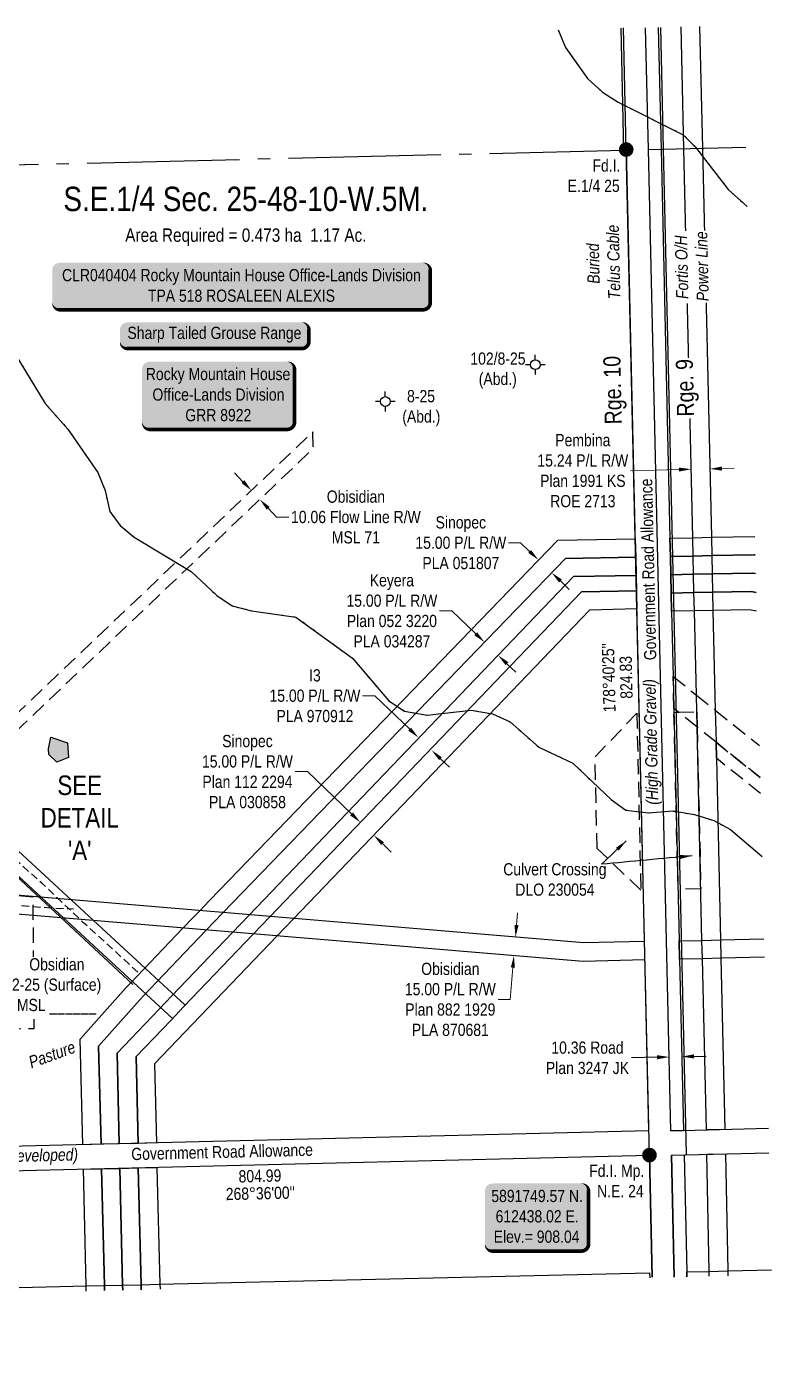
# Model space of a CAD drawing. Extents: x 610688 to 615994, y 5890806 to 5894497.
# Drawn here: x 611927 to 612538, y 5891593 to 5892675 of the extents above; entities that cross this region are included whole.
import ezdxf
from ezdxf.enums import TextEntityAlignment as Align

# ---------------------------------------------------------------- set-up
doc = ezdxf.new("R2010")
doc.units = 0
doc.header["$LTSCALE"] = 5
doc.header["$PDSIZE"] = 0.5
for name, pattern in [('DASHDOT2', [12.7, 6.35, -3.175, 0, -3.175]), ('foc-ACCESSROAD', [3.75, 2.5, -1.25]), ('foc-FLOWLINE', [3.75, 2.5, -1.25]), ('foc-QUARTERLINE', [33, 25, -3, 2, -3]), ('foc-WHEELTRACKS', [2, 0.4, -1.6]), ('UG_PIPE', [1.875, 1.25, -0.625])]:
    doc.linetypes.add(name, pattern=pattern)
doc.layers.get('Defpoints').update_dxf_attribs({"color": 9})
for name, color, linetype in [('AS-FENCE', 48, 'foc-FENCE'), ('AS-OWNER', 7, 'Continuous'), ('AS-PIPE-UG', 44, 'UG_PIPE'), ('AS-POWER', 104, 'foc-POWER'), ('AS-POWER-T', 104, 'Continuous'), ('AS-SURFACE IMPACT', 7, 'Continuous'), ('AS-TELEPHONE', 224, 'foc-TEL'), ('AS-TELEPHONE-T', 224, 'Continuous'), ('AS-UNDERLAY-H', 141, 'Continuous'), ('AS-WILDLIFE', 131, 'DASHDOT2'), ('C-AR', 13, 'foc-ACCESSROAD'), ('C-FLOWLINE', 13, 'foc-FLOWLINE'), ('C-RW', 13, 'Continuous'), ('C-SYMBOL', 7, 'Continuous'), ('C-WS', 13, 'foc-ACCESSROAD'), ('D-TXT', 6, 'Continuous'), ('DETAIL-T', 7, 'Continuous'), ('F-EZE', 190, 'foc-FLOWLINE'), ('F-RW', 190, 'Continuous'), ('F-WS', 190, 'foc-ACCESSROAD'), ('F-WS-S', 190, 'Continuous'), ('L-AREAREQUIRED', 7, 'Continuous'), ('L-BD', 7, 'Continuous'), ('L-MON', 1, 'Continuous'), ('L-QSEC', 8, 'foc-QUARTERLINE'), ('L-ROAD-T', 7, 'Continuous'), ('L-SEC', 7, 'Continuous'), ('L-TITLEDB', 4, 'Continuous'), ('L-TITLEDB-T', 4, 'Continuous'), ('PLA', 7, 'Continuous'), ('T-WATER-P3', 160, 'foc-WHEELTRACKS')]:
    doc.layers.add(name, color=color, linetype=linetype)
for name, color, linetype, lineweight in [('C-FLOWLINE-T', 13, 'Continuous', 9), ('C-WS-T', 13, 'Continuous', 9), ('F-RW-T', 190, 'Continuous', 9), ('F-WS-T', 190, 'Continuous', 9), ('T-TEXT', 48, 'Continuous', 18)]:
    doc.layers.add(name, color=color, linetype=linetype, lineweight=lineweight)
doc.styles.add('100L', font='', dxfattribs={"height": 11})
doc.styles.add('175L', font='', dxfattribs={"height": 20})
doc.styles.add('80', font='', dxfattribs={"height": 10})
doc.styles.add('80CG', font='', dxfattribs={"height": 10})
doc.styles.add('80L', font='', dxfattribs={"height": 10})
doc.styles.add('80LS', font='', dxfattribs={"height": 10})
doc.styles.add('foc-LtypeFont', font='', dxfattribs={"height": 7.35})
doc.styles.get('100L').set_extended_font_data('Arial Narrow')
doc.styles.get('175L').set_extended_font_data('Arial Narrow')
doc.styles.get('80').set_extended_font_data('Arial Narrow')
doc.styles.get('80CG').set_extended_font_data('Arial Narrow')
doc.styles.get('80L').set_extended_font_data('Arial Narrow')
doc.styles.get('80LS').set_extended_font_data('Arial Narrow', italic=True)
doc.styles.get('foc-LtypeFont').set_extended_font_data('Arial Narrow')
doc.linetypes.add('foc-FENCE', pattern='A,10,-1,["X",foc-LtypeFont,S=0.2,R=0,X=-0.625,Y=-0.75],-1.24', length=12.24)
doc.linetypes.add('foc-POWER', pattern='A,6,-1,["P",foc-LtypeFont,S=0.2,R=0,X=-0.625,Y=-0.75],-1.24,4', length=12.24)
doc.linetypes.add('foc-POWER-NOLINE', pattern='A,0,-4,["P",foc-LtypeFont,S=0.2,R=0,X=-0.625,Y=-0.75],-8.24', length=12.24)
doc.linetypes.add('foc-TEL', pattern='A,2,-1,["T",foc-LtypeFont,S=0.2,R=0,X=-0.425,Y=-0.75],-1.24,8', length=12.24)
doc.linetypes.add('foc-TEL-NOLINE', pattern='A,0,-2,["T",foc-LtypeFont,S=0.2,R=0,X=-0.425,Y=-0.75],-10.24', length=12.24)
doc.linetypes.add('foc-TOPO-flowdirection-NOLINE', pattern='A,0,[">",foc-LtypeFont,S=0.3,R=0,X=0,Y=-0.945],-20,[">",foc-LtypeFont,S=0.3,R=0,X=0,Y=-0.945],0', length=20)
doc.dimstyles.new('Compass 5 000', dxfattribs={"dimscale": 5, "dimtxt": 9, "dimasz": 2, "dimexe": 0.2, "dimexo": 0.0625, "dimgap": 0.5, "dimtad": 0, "dimtih": 1, "dimtoh": 1, "dimzin": 0, "dimdsep": 46, "dimtxsty": '80CG', "dimcen": 0.1, "dimse1": 1, "dimse2": 1, "dimclrd": 256, "dimclrt": 256, "dimaunit": 1, "dimadec": 4, "dimazin": 0, "dimtfac": 0.06, "dimtofl": 0, "dimtmove": 0, "dimatfit": 1, "dimfxl": 0.2, "dimtolj": 1, "dimtzin": 0, "dimlwd": -1, "dimarcsym": 0})

# ---------------------------------------------------------------- blocks, each defined once
blk = doc.blocks.new('*U34')
h = blk.add_hatch(color=255)
edge = h.paths.add_edge_path()
edge.add_line((-149, -20), (149, -20))
edge.add_arc((149, -14), 6, 270, 360)
edge.add_line((155, -14), (155, 12.5))
edge.add_arc((149, 12.5), 6, 0, 90)
edge.add_line((149, 18.5), (-149, 18.5))
edge.add_arc((-149, 12.5), 6, 90, 180)
edge.add_line((-155, 12.5), (-155, -14))
edge.add_arc((-149, -14), 6, 180, 270)
at = {"color": 44, "flags": 128}
blk.add_lwpolyline([(-149, -20, 3, 3, 0), (149, -20, 3, 3, 0.414214), (155, -14, 3, 3, 0), (155, 12.5, 3, 0, 0.414214), (149, 18.5, 0, 0, 0), (-149, 18.5, 0, 0, 0.414214), (-155, 12.5, 0, 0, 0), (-155, -14, 0, 3, 0.414214)], format="xyseb", close=True, dxfattribs=at)
at = {"color": 44, "style": '80'}
blk.add_attdef('ENTER_TEXT_001', (-36, -5), '', height=10, dxfattribs=at)
blk = doc.blocks.new('Blk_Wildlife1')
h = blk.add_hatch(color=255)
edge = h.paths.add_edge_path()
edge.add_line((-71.5, -11.5), (71.5, -11.5))
edge.add_arc((71.5, -5.5), 6, 270, 360)
edge.add_line((77.5, -5.5), (77.5, 4))
edge.add_arc((71.5, 4), 6, 0, 90)
edge.add_line((71.5, 10), (-71.5, 10))
edge.add_arc((-71.5, 4), 6, 90, 180)
edge.add_line((-77.5, 4), (-77.5, -5.5))
edge.add_arc((-71.5, -5.5), 6, 180, 270)
at = {"color": 131, "linetype": 'Continuous', "flags": 128}
blk.add_lwpolyline([(-71.5, -11.5, 3, 3, 0), (71.5, -11.5, 3, 3, 0.414214), (77.5, -5.5, 3, 3, 0), (77.5, 4, 3, 0, 0.414214), (71.5, 10, 0, 0, 0), (-71.5, 10, 0, 0, 0.414214), (-77.5, 4, 0, 0, 0), (-77.5, -5.5, 0, 3, 0.414214)], format="xyseb", close=True, dxfattribs=at)
at = {"color": 131, "linetype": 'Continuous', "style": '80'}
blk.add_attdef('ENTER_TEXT_001', (-36, -5), '', height=10, dxfattribs=at)
blk = doc.blocks.new('*D36')
at = {"layer": 'C-FLOWLINE-T', "transparency": 16777216}
for p, q in [((612104.8, 5892301.6), (612097.9, 5892308.8)), ((612125.5, 5892279.8), (612132.4, 5892272.6)), ((612132.4, 5892272.6), (612142.4, 5892272.6))]:
    blk.add_line(p, q, dxfattribs=at)
for points in [[(612106, 5892302.8), (612103.6, 5892300.5), (612111.7, 5892294.4)], [(612126.7, 5892281), (612124.3, 5892278.7), (612118.6, 5892287.1)]]:
    blk.add_solid(points, dxfattribs=at)
at = {"layer": 'Defpoints', "color": 0, "transparency": 16777216}
for p in [(612112.9, 5892295.5), (612118.6, 5892287.1), (612119.8, 5892288.2)]:
    blk.add_point(p, dxfattribs=at)
at = {"layer": 'C-FLOWLINE-T', "transparency": 16777216, "insert": (612197.4, 5892272.6), "char_height": 10, "attachment_point": 5, "style": '80CG'}
blk.add_mtext('\\A1;Obisidian\\P10.06 Flow Line R/W\\PMSL 71', dxfattribs=at)
blk = doc.blocks.new('*D38')
at = {"layer": 'C-WS-T', "transparency": 16777216}
for p, q in [((612329, 5891938.2), (612329.9, 5891948.2)), ((612326.1, 5891903.3), (612323.9, 5891877.2)), ((612323.9, 5891877.2), (612313.9, 5891877.2))]:
    blk.add_line(p, q, dxfattribs=at)
for points in [[(612327.4, 5891938.3), (612330.7, 5891938.1), (612328.2, 5891928.2)], [(612324.4, 5891903.5), (612327.7, 5891903.2), (612326.9, 5891913.3)]]:
    blk.add_solid(points, dxfattribs=at)
at = {"layer": 'Defpoints', "color": 0, "transparency": 16777216}
for p in [(612239.9, 5891935.6), (612238.7, 5891920.7), (612326.9, 5891913.3)]:
    blk.add_point(p, dxfattribs=at)
at = {"layer": 'C-WS-T', "transparency": 16777216, "insert": (612274.8, 5891877.2), "char_height": 10, "attachment_point": 5, "style": '80CG'}
blk.add_mtext('\\A1;Obisidian\\P15.00 P/L R/W\\PPlan 882 1929\\PPLA 870681', dxfattribs=at)
blk = doc.blocks.new('*D39')
at = {"layer": 'Defpoints', "color": 0, "transparency": 16777216}
for p in [(612347, 5892237.5), (612324.9, 5892214.4), (612335.7, 5892204)]:
    blk.add_point(p, dxfattribs=at)
at = {"layer": 'F-RW-T', "transparency": 16777216}
for p, q in [((612332.4, 5892251.5), (612322.4, 5892251.5)), ((612339.8, 5892244.4), (612332.4, 5892251.5)), ((612365.1, 5892220.2), (612372.3, 5892213.3))]:
    blk.add_line(p, q, dxfattribs=at)
for points in [[(612340.9, 5892245.6), (612338.6, 5892243.2), (612347, 5892237.5)], [(612366.2, 5892221.4), (612363.9, 5892219), (612357.8, 5892227.1)]]:
    blk.add_solid(points, dxfattribs=at)
at = {"layer": 'F-RW-T', "transparency": 16777216, "insert": (612283.4, 5892251.5), "char_height": 10, "attachment_point": 5, "style": '80CG'}
blk.add_mtext('\\A1;Sinopec\\P15.00 P/L R/W\\PPLA 051807', dxfattribs=at)
blk = doc.blocks.new('*D40')
at = {"layer": 'Defpoints', "color": 0, "transparency": 16777216}
for p in [(612303.5, 5892170.6), (612302.8, 5892170), (612314.6, 5892160)]:
    blk.add_point(p, dxfattribs=at)
at = {"layer": 'F-RW-T', "transparency": 16777216}
for p, q in [((612276, 5892195.7), (612266, 5892195.7)), ((612295.6, 5892176.9), (612276, 5892195.7)), ((612321.2, 5892152.4), (612328.4, 5892145.5))]:
    blk.add_line(p, q, dxfattribs=at)
for points in [[(612296.8, 5892178.1), (612294.5, 5892175.7), (612302.8, 5892170)], [(612322.4, 5892153.6), (612320, 5892151.2), (612314, 5892159.3)]]:
    blk.add_solid(points, dxfattribs=at)
at = {"layer": 'F-RW-T', "transparency": 16777216, "insert": (612226.9, 5892195.7), "char_height": 10, "attachment_point": 5, "style": '80CG'}
blk.add_mtext('\\A1;Keyera\\P15.00 P/L R/W\\PPlan 052 3220\\PPLA 034287', dxfattribs=at)
blk = doc.blocks.new('*D41')
at = {"layer": 'Defpoints', "color": 0, "transparency": 16777216}
for p in [(612236.8, 5892079.4), (612259.5, 5892081.4), (612247.6, 5892069)]:
    blk.add_point(p, dxfattribs=at)
at = {"layer": 'F-RW-T', "transparency": 16777216}
for p, q in [((612212.9, 5892126.1), (612202.9, 5892126.1)), ((612241.5, 5892098.7), (612212.9, 5892126.1)), ((612266.7, 5892074.5), (612274, 5892067.6))]:
    blk.add_line(p, q, dxfattribs=at)
for points in [[(612242.6, 5892099.9), (612240.3, 5892097.5), (612248.7, 5892091.8)], [(612267.9, 5892075.7), (612265.6, 5892073.3), (612259.5, 5892081.4)]]:
    blk.add_solid(points, dxfattribs=at)
at = {"layer": 'F-RW-T', "transparency": 16777216, "insert": (612163.8, 5892126.1), "char_height": 10, "attachment_point": 5, "style": '80CG'}
blk.add_mtext('\\A1;I3 \\P15.00 P/L R/W\\PPLA 970912', dxfattribs=at)
blk = doc.blocks.new('*D42')
at = {"layer": 'Defpoints', "color": 0, "transparency": 16777216}
for p in [(612200.4, 5892021.5), (612211.3, 5892011.1), (612212, 5892011.8)]:
    blk.add_point(p, dxfattribs=at)
at = {"layer": 'F-RW-T', "transparency": 16777216}
for p, q in [((612157.6, 5892063.9), (612147.6, 5892063.9)), ((612193.9, 5892029.2), (612157.6, 5892063.9)), ((612219.2, 5892004.9), (612226.4, 5891998))]:
    blk.add_line(p, q, dxfattribs=at)
for points in [[(612195, 5892030.4), (612192.7, 5892028), (612201.1, 5892022.3)], [(612220.4, 5892006.1), (612218.1, 5892003.7), (612212, 5892011.8)]]:
    blk.add_solid(points, dxfattribs=at)
at = {"layer": 'F-RW-T', "transparency": 16777216, "insert": (612108.5, 5892063.9), "char_height": 10, "attachment_point": 5, "style": '80CG'}
blk.add_mtext('\\A1;Sinopec\\P15.00 P/L R/W\\PPlan 112 2294\\PPLA 030858', dxfattribs=at)
blk = doc.blocks.new('*D44')
at = {"layer": 'Defpoints', "color": 0, "transparency": 16777216}
for p in [(612472.2, 5892311.8), (612472.2, 5892310), (612487.5, 5892310.3)]:
    blk.add_point(p, dxfattribs=at)
at = {"layer": 'F-RW-T', "transparency": 16777216}
for p, q in [((612462.2, 5892311.5), (612422.4, 5892310.6)), ((612497.4, 5892312.3), (612507.4, 5892312.6))]:
    blk.add_line(p, q, dxfattribs=at)
for points in [[(612462.2, 5892313.2), (612462.2, 5892309.9), (612472.2, 5892311.8)], [(612497.4, 5892314), (612497.5, 5892310.7), (612487.4, 5892312.1)]]:
    blk.add_solid(points, dxfattribs=at)
at = {"layer": 'F-RW-T', "transparency": 16777216, "insert": (612383.4, 5892310.6), "char_height": 10, "attachment_point": 5, "style": '80CG'}
blk.add_mtext('\\A1;Pembina\\P15.24 P/L R/W\\PPlan 1991 KS\\PROE 2713', dxfattribs=at)
blk = doc.blocks.new('*D45')
at = {"layer": 'Defpoints', "color": 0, "transparency": 16777216}
for p in [(612454.2, 5891830), (612454.7, 5891809.3), (612465, 5891809.6)]:
    blk.add_point(p, dxfattribs=at)
at = {"layer": 'L-TITLEDB-T', "transparency": 16777216}
for p, q in [((612444.2, 5891829.8), (612423.3, 5891829.3)), ((612474.6, 5891830.5), (612484.6, 5891830.7))]:
    blk.add_line(p, q, dxfattribs=at)
for points in [[(612444.2, 5891831.5), (612444.3, 5891828.1), (612454.2, 5891830)], [(612474.5, 5891832.2), (612474.6, 5891828.8), (612464.6, 5891830.3)]]:
    blk.add_solid(points, dxfattribs=at)
at = {"layer": 'L-TITLEDB-T', "transparency": 16777216, "insert": (612387.2, 5891829.3), "char_height": 10, "attachment_point": 5, "style": '80CG'}
blk.add_mtext('\\A1;10.36 Road\\PPlan 3247 JK', dxfattribs=at)
blk = doc.blocks.new('*U33')
h = blk.add_hatch(color=59)
edge = h.paths.add_edge_path()
edge.add_line((-56.5, -28.5), (56.5, -28.5))
edge.add_arc((56.5, -22.5), 6, 270, 360)
edge.add_line((62.5, -22.5), (62.5, 21))
edge.add_arc((56.5, 21), 6, 0, 90)
edge.add_line((56.5, 27), (-56.5, 27))
edge.add_arc((-56.5, 21), 6, 90, 180)
edge.add_line((-62.5, 21), (-62.5, -22.5))
edge.add_arc((-56.5, -22.5), 6, 180, 270)
at = {"color": 1, "flags": 128}
blk.add_lwpolyline([(-56.5, -28.5, 3, 3, 0), (56.5, -28.5, 3, 3, 0.414214), (62.5, -22.5, 3, 3, 0), (62.5, 21, 3, 0, 0.414214), (56.5, 27, 0, 0, 0), (-56.5, 27, 0, 0, 0.414214), (-62.5, 21, 0, 0, 0), (-62.5, -22.5, 0, 3, 0.414214)], format="xyseb", close=True, dxfattribs=at)
blk.add_lwpolyline([(-49.3, -15.5, 0, 7.5, 0), (0, 0, 0, 0, 0)], format="xyseb", dxfattribs=at)
at = {"color": 1, "style": '80'}
blk.add_attdef('ENTER_TEXT_001', (-36, -5), '', height=10, dxfattribs=at)
blk = doc.blocks.new('GABD')
for p, q in [((-0.81, 0), (-1.62, 0)), ((0, 0.81), (0, 1.62)), ((1.62, 0), (0.81, 0)), ((0, -0.81), (0, -1.62))]:
    blk.add_line(p, q)
blk.add_circle((0, 0), 0.8)
blk = doc.blocks.new('fdia')
at = {"color": 255, "const_width": 1}
blk.add_lwpolyline([(-0.5, 0, 1), (0.5, 0, 1)], format="xyb", close=True, dxfattribs=at)
blk = doc.blocks.new('Fdiaa')
blk.add_blockref('fdia', (0, 0))
blk = doc.blocks.new('fdib')
at = {"color": 1, "const_width": 1.6}
blk.add_lwpolyline([(-0.4, 0, 1), (0.4, 0, 1)], format="xyb", close=True, dxfattribs=at)
at = {"color": 1}
blk.add_circle((0, 0), 0.8, dxfattribs=at)
blk = doc.blocks.new('Fdibb')
blk.add_blockref('fdib', (0, 0))
blk = doc.blocks.new('fdicc')
for name in ['Fdibb', 'Fdiaa']:
    blk.add_blockref(name, (0, 0))
blk = doc.blocks.new('FDI')
blk.add_blockref('fdicc', (0, 0))
blk = doc.blocks.new('*U98')
h = blk.add_hatch(color=254)
edge = h.paths.add_edge_path()
edge.add_line((-36.5, -28.5), (36.5, -28.5))
edge.add_arc((36.5, -22.5), 6, 270, 360)
edge.add_line((42.5, -22.5), (42.5, 21))
edge.add_arc((36.5, 21), 6, 0, 90)
edge.add_line((36.5, 27), (-36.5, 27))
edge.add_arc((-36.5, 21), 6, 90, 180)
edge.add_line((-42.5, 21), (-42.5, -22.5))
edge.add_arc((-36.5, -22.5), 6, 180, 270)
at = {"color": 1, "flags": 128}
blk.add_lwpolyline([(-36.5, -28.5, 3, 3, 0), (36.5, -28.5, 3, 3, 0.414214), (42.5, -22.5, 3, 3, 0), (42.5, 21, 3, 0, 0.414214), (36.5, 27, 0, 0, 0), (-36.5, 27, 0, 0, 0.414214), (-42.5, 21, 0, 0, 0), (-42.5, -22.5, 0, 3, 0.414214)], format="xyseb", close=True, dxfattribs=at)
blk.add_lwpolyline([(-13.4, -13.4, 0, 10, 0), (0, 0, 5, 5, 0)], format="xyseb", dxfattribs=at)
at = {"color": 1, "style": '80'}
blk.add_attdef('ENTER_TEXT_001', (-36, -5), '', height=10, dxfattribs=at)

msp = doc.modelspace()

# ---------------------------------------------------------------- hatches: boundary and pattern name
at = {"layer": 'AS-UNDERLAY-H'}
h = msp.add_hatch(color=256, dxfattribs=at)
h.dxf.hatch_style = 1
h.paths.add_polyline_path([(611947.264, 5892092.236), (611961.013, 5892087.656), (611961.831, 5892075.387), (611952.338, 5892071.788), (611945.791, 5892078.004), (611945.3, 5892082.585)])

# ---------------------------------------------------------------- linework, layer by layer
at = {"layer": 'AS-FENCE', "flags": 128}
msp.add_lwpolyline([(612014.646, 5891889.364), (611915.175, 5891982.064), (611826.555, 5892062.458)], dxfattribs=at)
at = {"layer": 'AS-PIPE-UG', "flags": 128}
for points in [[(612018.648, 5891899.531), (612000.031, 5891916.625), (611974.514, 5891939.779), (611940.062, 5891972.456), (611910.849, 5891998.389), (611881.857, 5892024.432), (611854.864, 5892049.191), (611822.659, 5892079.223)], [(611830.27, 5891953.977), (611836.198, 5891952.136), (611840.749, 5891953.061), (611848.94, 5891954.843), (611858.79, 5891956.033), (611871.781, 5891956.619), (611891.729, 5891956.16), (611912.535, 5891954.947), (611947.05, 5891952.314), (611965.92, 5891951.332)]]:
    msp.add_lwpolyline(points, dxfattribs=at)
at = {"layer": 'AS-TELEPHONE', "linetype": 'foc-TEL-NOLINE', "flags": 128}
msp.add_lwpolyline([(610706.749, 5891728.373), (610806.603, 5891730.233), (611633.117, 5891750.016), (612437.552, 5891769.675)], dxfattribs=at)
at = {"layer": 'AS-UNDERLAY-H', "flags": 128}
msp.add_lwpolyline([(611947.264, 5892092.236), (611961.013, 5892087.656), (611961.831, 5892075.387), (611952.338, 5892071.788), (611945.791, 5892078.004), (611945.3, 5892082.585)], close=True, dxfattribs=at)
at = {"layer": 'C-AR', "flags": 128}
msp.add_lwpolyline([(611883.105, 5891965.578), (611932.559, 5891961.429), (611933.504, 5891853.115), (611822.1, 5891852.12), (611820.905, 5891901.459)], dxfattribs=at)
at = {"layer": 'C-FLOWLINE', "flags": 128}
msp.add_lwpolyline([(611552.18, 5891748.044), (612162.482, 5892328.817), (612162.168, 5892342.4), (611537.21, 5891747.68)], close=True, dxfattribs=at)
at = {"layer": 'C-RW', "flags": 128}
msp.add_lwpolyline([(612433.961, 5891924.818), (612384.175, 5891923.538), (611883.238, 5891965.567), (611883.585, 5891950.493), (612383.74, 5891908.53), (612434.308, 5891909.83)], dxfattribs=at)
at = {"layer": 'C-RW'}
msp.add_lwpolyline([(612532.216, 5891911.902), (612496.634, 5891910.989), (612481.403, 5891910.597), (612462.737, 5891910.11), (612462.392, 5891925.101), (612481.059, 5891925.58), (612496.289, 5891925.973), (612531.872, 5891926.892)], dxfattribs=at)
at = {"layer": 'C-WS'}
msp.add_lwpolyline([(612528.834, 5892058.981), (612492.568, 5892088.015), (612477.039, 5892100.448), (612458.013, 5892115.682), (612457.409, 5892141.953), (612476.436, 5892126.719), (612491.965, 5892114.286), (612528.23, 5892085.253)], dxfattribs=at)
at = {"layer": 'F-EZE'}
msp.add_lwpolyline([(612529.134, 5892045.924), (612492.867, 5892074.96), (612492.568, 5892088.016), (612528.834, 5892058.981)], dxfattribs=at)
at = {"layer": 'F-RW'}
for points in [[(612479.092, 5892674.798), (612481.387, 5892574.867), (612488.73, 5892255.991), (612489.055, 5892240.986), (612489.399, 5892225.981), (612489.72, 5892210.987), (612490.086, 5892196.002), (612491.965, 5892114.286), (612492.568, 5892088.016), (612492.867, 5892074.96), (612496.289, 5891925.973), (612496.634, 5891910.989), (612499.858, 5891770.702), (612484.626, 5891770.326), (612481.403, 5891910.597), (612481.059, 5891925.58), (612477.039, 5892100.448), (612476.436, 5892126.72), (612474.85, 5892195.705), (612474.485, 5892210.681), (612474.167, 5892225.671), (612473.822, 5892240.676), (612473.498, 5892255.68), (612466.156, 5892574.499), (612463.862, 5892674.431)], [(612524.635, 5892241.565), (612523.948, 5892241.697), (612489.055, 5892240.986), (612473.822, 5892240.676), (612455.148, 5892240.295), (612454.804, 5892255.299), (612473.507, 5892255.68), (612488.74, 5892255.991), (612524.286, 5892256.715)], [(612524.988, 5892226.218), (612522.685, 5892226.659), (612489.399, 5892225.981), (612474.167, 5892225.672), (612455.493, 5892225.29), (612455.148, 5892240.295), (612473.822, 5892240.676), (612489.055, 5892240.986), (612523.948, 5892241.697), (612524.635, 5892241.565)], [(612525.341, 5892210.869), (612521.411, 5892211.622), (612489.712, 5892210.981), (612474.479, 5892210.673), (612455.838, 5892210.313), (612455.493, 5892225.29), (612474.167, 5892225.672), (612489.399, 5892225.981), (612522.685, 5892226.659), (612524.988, 5892226.218)], [(612525.694, 5892195.521), (612520.132, 5892196.586), (612490.086, 5892196.002), (612474.85, 5892195.705), (612456.182, 5892195.342), (612455.838, 5892210.313), (612474.483, 5892210.69), (612489.714, 5892210.994), (612521.411, 5892211.622), (612525.341, 5892210.869)], [(612487.036, 5891650.221), (612486.958, 5891654.242), (612485.089, 5891750.222), (612500.319, 5891750.599), (612502.189, 5891654.609), (612502.268, 5891650.58)], [(611976.389, 5891638.184), (611976.29, 5891642.296), (611973.993, 5891737.987), (611988.997, 5891738.344), (611991.294, 5891642.653), (611991.393, 5891638.537)], [(611991.393, 5891638.537), (611991.294, 5891642.653), (611988.997, 5891738.344), (612003.999, 5891738.701), (612006.211, 5891643.003), (612006.306, 5891638.889)], [(612021.468, 5891639.246), (612021.385, 5891643.354), (612019.005, 5891739.059), (612034.173, 5891739.42), (612036.781, 5891643.711), (612036.886, 5891639.61)], [(611733.92, 5891621.397), (611634.052, 5891619.061), (611611.972, 5891618.515), (611523.466, 5891616.473), (611496.712, 5891607.341), (611480.138, 5891601.43), (611463.87, 5891599.461), (611409.987, 5891592.942), (611396.095, 5891592.62), (611392.23, 5891606.133), (611463.515, 5891614.76), (611476.684, 5891616.353), (611520.728, 5891631.641), (611633.708, 5891634.287), (611803.422, 5891638.257), (611823.548, 5891638.729), (611833.55, 5891638.963), (611976.29, 5891642.297), (611991.294, 5891642.65), (612006.21, 5891643.003), (612021.216, 5891643.348), (612036.22, 5891643.698), (612438.162, 5891653.111), (612438.254, 5891649.071)], [(612468.721, 5891649.789), (612468.629, 5891653.806), (612486.958, 5891654.242), (612502.189, 5891654.609), (612538.113, 5891655.48)]]:
    msp.add_lwpolyline(points, dxfattribs=at)
at = {"layer": 'F-RW', "flags": 128}
msp.add_lwpolyline([(612047.168, 5891861.493), (611939.748, 5891960.825), (611557.858, 5892313.961), (611481.637, 5892462.492), (611419.248, 5892549.486), (611405.731, 5892568.339), (611052.065, 5892589.032), (610977.681, 5892607.195), (610955.138, 5892612.699), (610928.705, 5892619.154), (610932.262, 5892633.734), (610937.543, 5892632.444), (610939.459, 5892631.976), (610954.517, 5892628.297), (610956.633, 5892627.781), (610958.693, 5892627.277), (610977.328, 5892622.725), (611054.302, 5892603.92), (611413.747, 5892582.89), (611437.387, 5892549.92), (611494.468, 5892470.328), (611569.986, 5892323.167), (611949.928, 5891971.833), (612057.373, 5891872.478)], dxfattribs=at)
at = {"layer": 'F-RW'}
for points in [[(612426.326, 5892254.724), (612426.745, 5892239.721), (612369.248, 5892238.708), (612088.113, 5891947.782), (612074.78, 5891933.859), (612034.256, 5891891.537), (612023.884, 5891880.706), (612020.228, 5891876.887), (611986.453, 5891839.017), (611988.482, 5891758.447), (611973.478, 5891758.09), (611971.299, 5891844.575), (612009.204, 5891887.075), (612012.865, 5891890.898), (612023.237, 5891901.73), (612055.55, 5891935.477), (612063.94, 5891944.239), (612068.883, 5891949.4), (612077.306, 5891958.196), (612362.79, 5892253.607), (612426.326, 5892254.724)], [(612426.745, 5892239.721), (612427.021, 5892224.712), (612375.781, 5892223.813), (612109.666, 5891945.969), (612096.332, 5891932.046), (612046.597, 5891880.121), (612036.224, 5891869.29), (612001.625, 5891833.167), (612003.407, 5891758.802), (611988.482, 5891758.447), (611986.453, 5891839.017), (612020.228, 5891876.887), (612023.884, 5891880.706), (612034.256, 5891891.537), (612074.78, 5891933.859), (612088.113, 5891947.782), (612369.248, 5892238.708), (612426.745, 5892239.721)], [(612427.021, 5892224.712), (612427.376, 5892212.262), (612382.438, 5892211.257), (612126.533, 5891944.551), (612113.175, 5891930.63), (612056.19, 5891871.246), (612046.008, 5891860.24), (612017.159, 5891830.314), (612018.892, 5891759.17), (612018.412, 5891759.159), (612003.407, 5891758.802), (612001.625, 5891833.167), (612036.224, 5891869.29), (612046.597, 5891880.121), (612096.332, 5891932.046), (612109.666, 5891945.969), (612375.781, 5892223.813), (612427.021, 5892224.712)], [(612427.368, 5892209.708), (612427.655, 5892197.3), (612388.971, 5892196.404), (612145.919, 5891942.92), (612132.57, 5891928.999), (612032.299, 5891824.438), (612033.897, 5891759.527), (612033.416, 5891759.516), (612018.892, 5891759.17), (612017.159, 5891830.314), (612046.008, 5891860.24), (612056.19, 5891871.246), (612113.175, 5891930.63), (612126.533, 5891944.551), (612382.438, 5892211.257), (612427.376, 5892212.262), (612427.368, 5892209.708)]]:
    msp.add_lwpolyline(points, close=True, dxfattribs=at)
at = {"layer": 'F-WS'}
for points in [[(612430.966, 5891966.794), (612395.159, 5892000.967), (612393.406, 5892075.946), (612427.633, 5892111.756), (612430.966, 5891966.794)], [(612477.041, 5892100.448), (612480.09, 5891967.925), (612461.418, 5891967.506), (612458.087, 5892112.454), (612461.937, 5892112.54), (612476.756, 5892112.873), (612477.041, 5892100.448)]]:
    msp.add_lwpolyline(points, close=True, dxfattribs=at)
at = {"layer": 'L-QSEC'}
for p, q in [((611647.209, 5892554.938), (612417.018, 5892573.307)), ((612437.122, 5892573.787), (612516.951, 5892575.692))]:
    msp.add_line(p, q, dxfattribs=at)
at = {"layer": 'L-SEC'}
for p, q in [((612417.018, 5892573.307), (612414.725, 5892673.244)), ((612437.122, 5892573.769), (612434.828, 5892673.729)), ((612437.555, 5891769.672), (612419.06, 5892573.87)), ((612455.616, 5891769.588), (612437.122, 5892573.77)), ((612455.616, 5891769.608), (612535.443, 5891771.589)), ((612435.477, 5891769.109), (612435.517, 5891769.11)), ((612438.017, 5891749.568), (612440.296, 5891649.633)), ((612456.078, 5891749.505), (612535.906, 5891751.485)), ((612456.079, 5891749.468), (612456.078, 5891749.505)), ((612456.079, 5891749.464), (612458.358, 5891649.545))]:
    msp.add_line(p, q, dxfattribs=at)
at = {"layer": 'L-SEC', "flags": 128}
for points in [[(611633.085, 5891750.012), (612437.526, 5891769.671)], [(611633.576, 5891729.909), (612438.017, 5891749.568)]]:
    msp.add_lwpolyline(points, dxfattribs=at)
at = {"layer": 'L-TITLEDB'}
for points in [[(612445.186, 5892673.98), (612447.479, 5892574.046), (612454.804, 5892255.299), (612455.148, 5892240.295), (612455.493, 5892225.29), (612455.838, 5892210.309), (612456.182, 5892195.342), (612457.409, 5892141.953), (612458.013, 5892115.682), (612462.392, 5891925.101), (612462.737, 5891910.11), (612465.961, 5891769.865), (612455.616, 5891769.609), (612437.122, 5892573.796), (612434.829, 5892673.729)], [(612458.358, 5891649.545), (612456.079, 5891749.505), (612466.423, 5891749.76), (612468.629, 5891653.806), (612468.721, 5891649.789)]]:
    msp.add_lwpolyline(points, dxfattribs=at)
at = {"layer": 'PLA', "color": 1}
msp.add_lwpolyline([(612006.306, 5891638.889), (612006.211, 5891643.003), (612003.999, 5891738.702), (612019.005, 5891739.059), (612021.337, 5891643.352), (612021.437, 5891639.246)], dxfattribs=at)
at = {"layer": 'T-WATER-P3', "linetype": 'foc-TOPO-flowdirection-NOLINE', "flags": 128}
msp.add_lwpolyline([(612363.312, 5892672.002), (612369.151, 5892657.593), (612387.188, 5892632.198), (612399.535, 5892620.951), (612412.308, 5892612.673), (612465.729, 5892585.959), (612475.803, 5892575.799), (612502.537, 5892541.051), (612518.064, 5892527.295)], dxfattribs=at)
at = {"layer": 'T-WATER-P3', "flags": 128}
msp.add_lwpolyline([(612363.312, 5892672.002), (612369.151, 5892657.593), (612387.188, 5892632.198), (612399.535, 5892620.951), (612412.308, 5892612.673), (612465.729, 5892585.959), (612475.803, 5892575.799), (612502.537, 5892541.051), (612518.064, 5892527.295)], dxfattribs=at)

# ---------------------------------------------------------------- block references
at = {"layer": 'AS-OWNER', "color": 1}
ref = msp.add_blockref('*U33', (612084.604, 5892372.936), dxfattribs=dict(at, xscale=0.99961145, yscale=0.99961145, zscale=0.99961145))
ref.add_attrib('ENTER_TEXT_001', 'Rocky Mountain House', (612025.217, 5892384.861), dxfattribs={"layer": '0', "color": 1, "height": 9.99611, "style": '80'})
ref.add_attrib('ENTER_TEXT_002', 'Office-Lands Division', (612030.614, 5892368.023), dxfattribs={"layer": '0', "color": 1, "height": 9.99611, "style": '80'})
ref.add_attrib('ENTER_TEXT_003', 'GRR 8922', (612057.541, 5892351.186), dxfattribs={"layer": '0', "color": 1, "height": 9.9961, "style": '80'})
at = {"layer": 'AS-SURFACE IMPACT', "color": 1}
ref = msp.add_blockref('*U34', (612103.444, 5892462.51), dxfattribs=dict(at, xscale=0.99961145, yscale=0.99961145, zscale=0.99961145))
ref.add_attrib('ENTER_TEXT_001', 'CLR040404 Rocky Mountain House Office-Lands Division', (611956.536, 5892465.928), dxfattribs={"layer": '0', "color": 44, "height": 9.99611, "style": '80'})
ref.add_attrib('ENTER_TEXT_002', 'TPA 518 ROSALEEN ALEXIS', (612026.905, 5892449.09), dxfattribs={"layer": '0', "color": 44, "height": 9.99611, "style": '80'})
at = {"layer": 'AS-WILDLIFE'}
ref = msp.add_blockref('Blk_Wildlife1', (612081.444, 5892422.193), dxfattribs=dict(at, xscale=0.99961145, yscale=0.99961145, zscale=0.99961145))
ref.add_attrib('ENTER_TEXT_001', 'Sharp Tailed Grouse Range', (612010.139, 5892418.576), dxfattribs={"layer": '0', "color": 131, "height": 9.99611, "style": '80'})
at = {"layer": 'DETAIL-T'}
ref = msp.add_blockref('*U98', (612345.667, 5891699.353), dxfattribs=dict(at, xscale=0.9992230509711002, yscale=0.9992230509711002, zscale=0.9992230509711002))
ref.add_attrib('ENTER_TEXT_001', '5891749.57 N.', (612308.377, 5891711.116), dxfattribs={"layer": '0', "color": 1, "height": 9.99223, "style": '80'})
ref.add_attrib('ENTER_TEXT_002', '612438.02 E.', (612311.897, 5891694.421), dxfattribs={"layer": '0', "color": 1, "height": 9.99223, "style": '80'})
ref.add_attrib('ENTER_TEXT_003', 'Elev.= 908.04', (612310.329, 5891677.727), dxfattribs={"layer": '0', "color": 1, "height": 9.99223, "style": '80'})
at = {"layer": 'F-WS-S', "color": 2, "xscale": 4.998057249999966, "yscale": 4.998057249999966, "zscale": 4.998057249999966}
for p in [(612344.451, 5892397.471), (612221.436, 5892367.317)]:
    msp.add_blockref('GABD', p, dxfattribs=at)
at = {"layer": 'L-MON', "xscale": 4.99999999999997, "yscale": 4.99999999999997, "zscale": 4.99999999999997}
for p in [(612418.941, 5892573.853), (612438.017, 5891749.568)]:
    msp.add_blockref('FDI', p, dxfattribs=at)

# ---------------------------------------------------------------- texts
at = {"layer": 'AS-TELEPHONE-T', "insert": (612387.611, 5892449.384), "char_height": 9.99611, "attachment_point": 1, "rotation": 91.31642, "style": '80L'}
msp.add_mtext_dynamic_manual_height_columns('\\pi14.33455;{\\fArial Narrow|b0|i1|c0|p34;Buried\\P\\pi1.21891;Telus Cable}', width=61.82811, gutter_width=50, heights=[0], dxfattribs=at)
at = {"layer": 'C-SYMBOL', "color": 3, "linetype": 'Continuous', "style": '175L'}
msp.add_text('S.E.1/4 Sec. 25-48-10-W.5M.', height=19.99223, dxfattribs=at).set_placement((612107.204, 5892517.406), align=Align.BOTTOM_CENTER)
at = {"layer": 'C-WS-T', "char_height": 9.99611, "attachment_point": 1, "style": '80L'}
for s, insert in [('\\pi-6.45246;102/8-25\\P\\pi0.40027;(Abd.)', (612297.682, 5892407.508)), ('\\pi4.30734;8-25\\P\\pi0.40027;(Abd.)', (612235.01, 5892376.716))]:
    msp.add_mtext_dynamic_manual_height_columns(s, width=30.59795, gutter_width=50, heights=[0], dxfattribs=dict(at, insert=insert))
at = {"layer": 'DETAIL-T', "color": 3, "insert": (611971.021, 5892026.094), "char_height": 15.9938, "width": 63.6114, "attachment_point": 5, "style": '80CG'}
msp.add_mtext("SEE\\PDETAIL\\P'A'", dxfattribs=at)
at = {"layer": 'F-WS-T', "insert": (612317.822, 5891988.884), "char_height": 9.99611, "attachment_point": 1, "style": '80L'}
msp.add_mtext_dynamic_manual_height_columns('\\pi0.33904;Culvert Crossing\\P\\pi10.22947;DLO 230054', width=83.97449, gutter_width=50, heights=[0], dxfattribs=at)
at = {"layer": 'L-AREAREQUIRED', "color": 5, "linetype": 'Continuous', "style": '100L'}
msp.add_text('Area Required = 0.473 ha  1.17 Ac.', height=10.99573, dxfattribs=at).set_placement((612107.204, 5892494.915), align=Align.BOTTOM_CENTER)
at = {"layer": 'L-BD', "style": '80L'}
for s, height, rotation, p in [("178°40'25''", 9.99611, 91.3257, (612404.616, 5892140.886)), ('804.99', 9.9961, 1.3999, (612118.745, 5891732.542)), ("268°36'00''", 9.99611, 1.3999, (612119.093, 5891718.302))]:
    msp.add_text(s, height=height, rotation=rotation, dxfattribs=at).set_placement(p, align=Align.MIDDLE)
at = {"layer": 'L-MON', "attachment_point": 1, "style": '80L'}
for s, width, gutter_width, heights, insert, char_height in [('\\pi41.74487;Fd.I.\\P\\pi21.44688;E.1/4 25', 62.71084, 49.981, [0], (612349.527, 5892565.749), 9.99223), ('\\pi19.48463;Fd.I. Mp.\\P\\pi25.96233;N.E. 24', 62.73521, 50, [26.704], (612369.122, 5891741.749), 9.99611)]:
    msp.add_mtext_dynamic_manual_height_columns(s, width=width, gutter_width=gutter_width, heights=heights, dxfattribs=dict(at, insert=insert, char_height=char_height))
at = {"layer": 'L-ROAD-T', "style": '80L'}
msp.add_text('Government Road Allowance', height=9.99611, rotation=1.399921, dxfattribs=at).set_placement((612087.717, 5891752.253), align=Align.MIDDLE_CENTER)
at = {"layer": 'T-TEXT', "style": '80LS'}
for s, rotation, p in [('(High Grade Gravel)', 91.325833, (612439.158, 5892088.257)), ('(Undeveloped)', 1.399921, (611932.111, 5891749.313))]:
    msp.add_text(s, height=9.99611, rotation=rotation, dxfattribs=at).set_placement(p, align=Align.MIDDLE_CENTER)
at = {"layer": 'T-TEXT', "linetype": 'Continuous', "style": '80LS'}
msp.add_text('Pasture', height=9.9961, rotation=20, dxfattribs=at).set_placement((611948.27, 5891832.046), align=Align.MIDDLE_CENTER)

# ---------------------------------------------------------------- dimensions: what is measured, and where the dimension line sits
at = {"layer": 'C-FLOWLINE-T'}
dim = msp.add_aligned_dim(p1=(612112.915, 5892295.531), p2=(612119.848, 5892288.246), distance=-1.697, text='Obisidian\\P10.06 Flow Line R/W\\PMSL 71', dimstyle='Compass 5 000', dxfattribs=at)
dim.commit()
dim.dimension.update_dxf_attribs({"geometry": '*D36', "text_midpoint": (612197.406, 5892272.588)})
at = {"layer": 'C-WS-T', "color": 1}
dim = msp.add_linear_dim(base=(612326.925, 5891913.297), p1=(612239.906, 5891935.642), p2=(612238.653, 5891920.703), angle=265.20408, text='Obisidian\\P15.00 P/L R/W\\PPlan 882 1929\\PPLA 870681', dimstyle='Compass 5 000', dxfattribs=at)
dim.commit()
dim.dimension.update_dxf_attribs({"geometry": '*D38', "text_midpoint": (612274.806, 5891877.155), "dimtype": 161})
at = {"layer": 'F-RW-T', "color": 1}
for base, p1, p2, angle, text, picture, middle in [((612347.018, 5892237.486), (612335.694, 5892203.985), (612324.863, 5892214.361), 136.22761, 'Sinopec\\P15.00 P/L R/W\\PPLA 051807', '*D39', (612283.355, 5892251.451)), ((612302.831, 5892169.972), (612314.614, 5892159.95), (612303.464, 5892170.633), 136.227748, 'Keyera\\P15.00 P/L R/W\\PPlan 052 3220\\PPLA 034287', '*D40', (612226.929, 5892195.662)), ((612259.529, 5892081.412), (612236.796, 5892079.358), (612247.624, 5892068.985), 316.227672, 'I3 \\P15.00 P/L R/W\\PPLA 970912', '*D41', (612163.815, 5892126.084)), ((612211.994, 5892011.832), (612200.406, 5892021.542), (612211.298, 5892011.106), 316.225867, 'Sinopec\\P15.00 P/L R/W\\PPlan 112 2294\\PPLA 030858', '*D42', (612108.526, 5892063.935))]:
    dim = msp.add_linear_dim(base=base, p1=p1, p2=p2, angle=angle, text=text, dimstyle='Compass 5 000', dxfattribs=at)
    dim.commit()
    dim.dimension.update_dxf_attribs({"geometry": picture, "text_midpoint": middle, "dimtype": 161})
at = {"layer": 'L-TITLEDB-T'}
dim = msp.add_linear_dim(base=(612454.223, 5891830.028), p1=(612465.048, 5891809.563), p2=(612454.702, 5891809.324), angle=181.325902, text='10.36 Road\\PPlan 3247 JK', dimstyle='Compass 5 000', dxfattribs=at)
dim.commit()
dim.dimension.update_dxf_attribs({"geometry": '*D45', "text_midpoint": (612387.155, 5891829.312), "dimtype": 161})

# ---------------------------------------------------------------- leaders
at = {"layer": 'F-WS-T', "path_type": 1}
for points in [[(612418.917, 5892007.189), (612398.682, 5891987.987)], [(612473.081, 5891994.933), (612398.682, 5891987.987)]]:
    msp.add_leader(points, dimstyle='Compass 5 000', override={"dimgap": 0.5, "dimtad": 0}, dxfattribs=at)

# ---------------------------------------------------------------- next in the draw order: texts
at = {"layer": 'C-WS-T', "insert": (611915.286, 5891910.981), "char_height": 9.99611, "attachment_point": 1, "style": '80L', "bg_fill": 3, "box_fill_scale": 1.1, "bg_fill_color": 256, "bg_fill_transparency": 0}
msp.add_mtext_dynamic_manual_height_columns('\\pi14.38956;Obsidian\\P\\pi0.21022;2-25 (Surface)\\P\\pi4.22298;MSL ______', width=72.59566, gutter_width=50, heights=[0], dxfattribs=at)
at = {"layer": 'D-TXT', "color": 3, "char_height": 13.9946, "attachment_point": 1, "rotation": 91.325833, "style": '80L', "bg_fill": 3, "box_fill_scale": 1.1, "bg_fill_color": 256, "bg_fill_transparency": 0}
for s, width, insert in [('Rge. 10', 55.51926, (612401.407, 5892348.42)), ('Rge. 9', 46.6666, (612460.622, 5892354.8))]:
    msp.add_mtext_dynamic_manual_height_columns(s, width=width, gutter_width=47.5, heights=[0], dxfattribs=dict(at, insert=insert))

# ---------------------------------------------------------------- next in the draw order: linework, layer by layer
at = {"layer": 'AS-POWER', "linetype": 'foc-POWER-NOLINE', "flags": 128}
msp.add_lwpolyline([(612468.478, 5891750.312), (612449.521, 5892574.573), (612447.239, 5892674.029)], dxfattribs=at)
at = {"layer": 'AS-TELEPHONE', "linetype": 'foc-TEL-NOLINE', "flags": 128}
msp.add_lwpolyline([(612440.33, 5891649.608), (612438.017, 5891749.568), (612418.941, 5892573.853), (612416.629, 5892673.762)], dxfattribs=at)

# ---------------------------------------------------------------- next in the draw order: texts
at = {"layer": 'AS-POWER-T', "insert": (612460.028, 5892448.661), "char_height": 9.99611, "attachment_point": 1, "rotation": 91.31642, "style": '80L', "bg_fill": 3, "box_fill_scale": 1.1, "bg_fill_color": 256, "bg_fill_transparency": 0}
msp.add_mtext_dynamic_manual_height_columns('\\pi2.56352;{\\fArial Narrow|b0|i1|c0|p34;Fortis O/H\\P\\pi0.33723;Power Line}', width=57.1191, gutter_width=50, heights=[0], dxfattribs=at)
at = {"layer": 'L-ROAD-T', "insert": (612431.955, 5892229.559), "char_height": 9.99611, "width": 148.5484, "attachment_point": 2, "rotation": 91.325833, "style": '80L', "bg_fill": 3, "box_fill_scale": 1.1, "bg_fill_color": 256, "bg_fill_transparency": 0}
msp.add_mtext('Government Road Allowance', dxfattribs=at)

# ---------------------------------------------------------------- next in the draw order: linework, layer by layer
at = {"layer": 'T-WATER-P3', "linetype": 'foc-TOPO-flowdirection-NOLINE', "flags": 128}
msp.add_lwpolyline([(611918.191, 5892406.19), (611942.63, 5892365.603), (611961.185, 5892344.784), (611985.857, 5892309.114), (611991.854, 5892294.261), (611995.632, 5892277.294), (612004.187, 5892265.745), (612015.736, 5892256.086), (612062.298, 5892228.012), (612083.327, 5892208.301), (612096.043, 5892199.844), (612111.895, 5892195.598), (612148.287, 5892190.673), (612194.524, 5892157.016), (612224.349, 5892121.905), (612237.361, 5892113.574), (612255.869, 5892110.197), (612291.756, 5892114.401), (612309.489, 5892111.192), (612323.717, 5892104.718), (612347.254, 5892084.041), (612375.236, 5892070.969), (612406.82, 5892040.811), (612418.766, 5892032.342), (612437.314, 5892030.155), (612457.224, 5892031.725), (612475.015, 5892028.694), (612490.818, 5892023.79), (612504.409, 5892016.356), (612530.318, 5891994.43)], dxfattribs=at)
at = {"layer": 'T-WATER-P3', "flags": 128}
msp.add_lwpolyline([(611918.191, 5892406.19), (611942.63, 5892365.603), (611961.185, 5892344.784), (611985.857, 5892309.114), (611991.854, 5892294.261), (611995.632, 5892277.294), (612004.187, 5892265.745), (612015.736, 5892256.086), (612062.298, 5892228.012), (612083.327, 5892208.301), (612096.043, 5892199.844), (612111.895, 5892195.598), (612148.287, 5892190.673), (612194.524, 5892157.016), (612224.349, 5892121.905), (612237.361, 5892113.574), (612255.869, 5892110.197), (612291.756, 5892114.401), (612309.489, 5892111.192), (612323.717, 5892104.718), (612347.254, 5892084.041), (612375.236, 5892070.969), (612406.82, 5892040.811), (612418.766, 5892032.342), (612437.314, 5892030.155), (612457.224, 5892031.725), (612475.015, 5892028.694), (612490.818, 5892023.79), (612504.409, 5892016.356), (612530.318, 5891994.43)], dxfattribs=at)

# ---------------------------------------------------------------- next in the draw order: texts
at = {"layer": 'L-BD', "style": '80L'}
msp.add_text('824.83', height=9.9961, rotation=91.3257, dxfattribs=at).set_placement((612418.856, 5892141.215), align=Align.MIDDLE)

# ---------------------------------------------------------------- next in the draw order: dimensions: what is measured, and where the dimension line sits
at = {"layer": 'F-RW-T', "color": 1}
dim = msp.add_linear_dim(base=(612472.206, 5892311.759), p1=(612487.479, 5892310.318), p2=(612472.248, 5892309.968), angle=181.319182, text='Pembina\\P15.24 P/L R/W\\PPlan 1991 KS\\PROE 2713', dimstyle='Compass 5 000', dxfattribs=at)
dim.commit()
dim.dimension.update_dxf_attribs({"geometry": '*D44', "text_midpoint": (612383.355, 5892310.613), "dimtype": 161})

doc.saveas('drawing.dxf')
